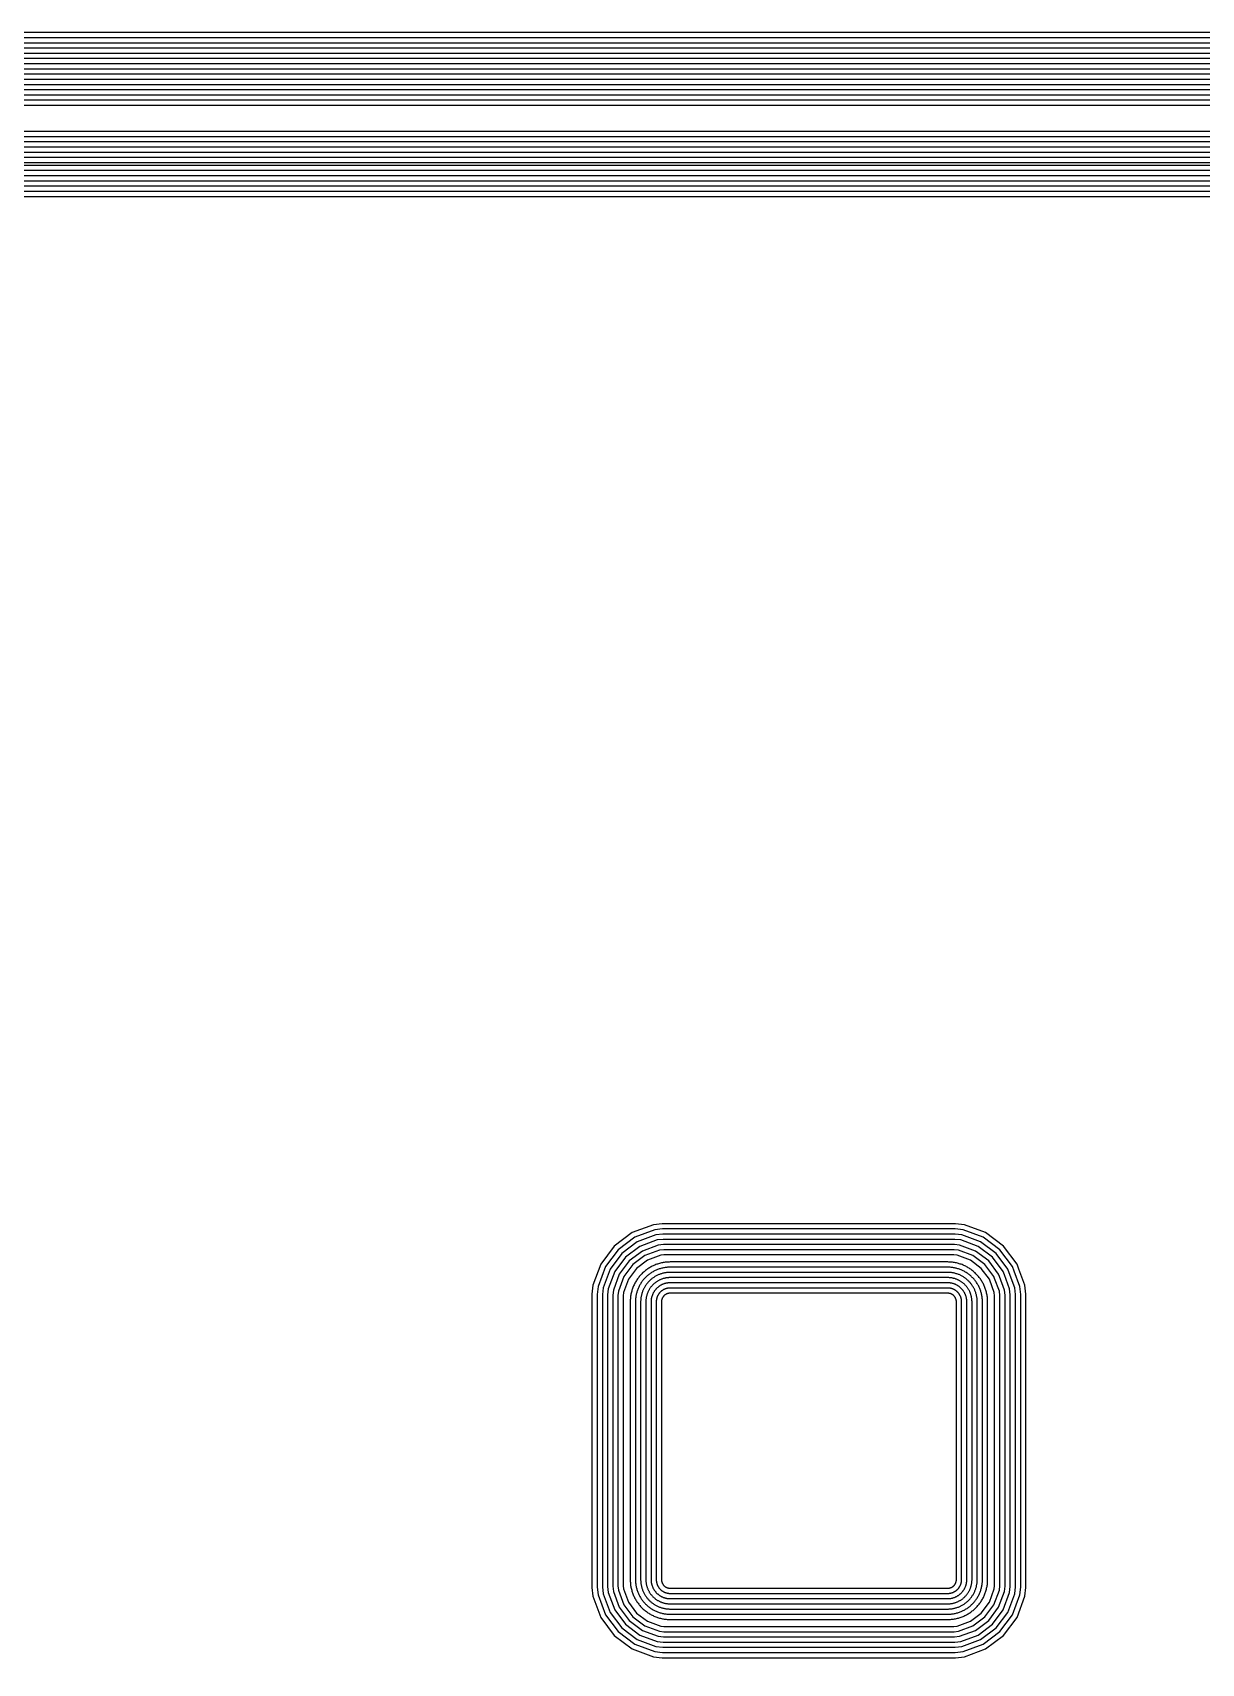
# Model space of a CAD drawing. Header units: metres. Extents: x 129.5 to 156.5, y -104.5 to -85.4.
# Drawn here: x 136.24 to 142.98, y -94.76 to -85.36 of the extents above; entities that cross this region are included whole.
import ezdxf

# ---------------------------------------------------------------- set-up
doc = ezdxf.new("R2010")
doc.units = ezdxf.units.M

msp = doc.modelspace()

# ---------------------------------------------------------------- linework, layer by layer
for points in [[(155.956, -85.357), (130, -85.357)], [(155.956, -85.387), (130, -85.387)], [(155.956, -85.417), (130, -85.417)], [(155.956, -85.447), (130, -85.447)], [(155.956, -85.477), (130, -85.477)], [(155.956, -85.507), (130, -85.507)], [(155.956, -85.537), (130, -85.537)], [(155.956, -85.567), (130, -85.567)], [(155.956, -85.597), (130, -85.597)], [(155.956, -85.627), (130, -85.627)], [(155.956, -85.657), (130, -85.657)], [(155.956, -85.687), (130, -85.687)], [(155.956, -85.717), (130, -85.717)], [(155.956, -85.747), (130, -85.747)], [(155.956, -85.777), (130, -85.777)], [(130.075, -85.927), (130.075, -103.917), (155.881, -103.917), (155.881, -85.927), (130.075, -85.927)], [(130.105, -85.957), (130.105, -103.887), (155.851, -103.887), (155.851, -85.957), (130.105, -85.957)], [(130.135, -85.987), (130.135, -103.857), (155.821, -103.857), (155.821, -85.987), (130.135, -85.987)], [(130.165, -86.017), (130.165, -103.827), (155.791, -103.827), (155.791, -86.017), (130.165, -86.017)], [(130.195, -86.047), (130.195, -103.797), (155.761, -103.797), (155.761, -86.047), (130.195, -86.047)], [(130.225, -86.077), (130.225, -103.767), (155.731, -103.767), (155.731, -86.077), (130.225, -86.077)], [(130.255, -86.107), (130.255, -103.737), (155.701, -103.737), (155.701, -86.107), (130.255, -86.107)], [(155.3315, -86.1225), (130.6245, -86.1225)], [(155.3315, -86.1525), (130.6245, -86.1525)], [(155.3315, -86.1825), (130.6245, -86.1825)], [(155.3315, -86.2125), (130.6245, -86.2125)], [(155.3315, -86.2425), (130.6245, -86.2425)], [(155.3315, -86.2725), (130.6245, -86.2725)], [(155.3315, -86.3025), (130.6245, -86.3025)], [(139.4655, -92.6268), (139.4655, -94.3172), (139.471, -94.3679), (139.5165, -94.4901), (139.5942, -94.5938), (139.6979, -94.6715), (139.8201, -94.717), (139.8208, -94.7171), (139.8708, -94.7225), (141.5612, -94.7225), (141.6119, -94.717), (141.7341, -94.6715), (141.8378, -94.5938), (141.9155, -94.4901), (141.961, -94.3679), (141.9665, -94.3172), (141.9665, -93.3696), (141.9665, -92.6268), (141.961, -92.5761), (141.9267, -92.4839), (141.9155, -92.4539), (141.8378, -92.3502), (141.7341, -92.2725), (141.6119, -92.227), (141.5612, -92.2215), (139.8708, -92.2215), (139.8201, -92.227), (139.6979, -92.2725), (139.5942, -92.3502), (139.5165, -92.4539), (139.471, -92.5761), (139.4655, -92.6268)], [(139.4955, -92.6284), (139.4955, -94.3156), (139.5004, -94.3609), (139.5431, -94.4756), (139.6156, -94.5724), (139.7124, -94.6449), (139.8271, -94.6876), (139.8724, -94.6925), (141.5596, -94.6925), (141.6049, -94.6876), (141.7196, -94.6449), (141.8164, -94.5724), (141.8889, -94.4756), (141.9316, -94.3609), (141.9365, -94.3156), (141.9365, -93.3696), (141.9365, -92.6284), (141.9316, -92.5831), (141.8985, -92.4944), (141.8889, -92.4684), (141.8164, -92.3716), (141.7196, -92.2991), (141.6049, -92.2564), (141.5596, -92.2515), (139.8724, -92.2515), (139.8271, -92.2564), (139.7124, -92.2991), (139.6156, -92.3716), (139.5431, -92.4684), (139.5004, -92.5831), (139.4955, -92.6284)], [(139.5255, -92.63), (139.5255, -94.314), (139.5298, -94.354), (139.5697, -94.4611), (139.637, -94.551), (139.7269, -94.6183), (139.834, -94.6582), (139.874, -94.6625), (141.558, -94.6625), (141.598, -94.6582), (141.7051, -94.6183), (141.795, -94.551), (141.8623, -94.4611), (141.9022, -94.354), (141.9065, -94.314), (141.9065, -93.3696), (141.9065, -92.63), (141.9022, -92.59), (141.8704, -92.5049), (141.8623, -92.4829), (141.795, -92.393), (141.7051, -92.3257), (141.598, -92.2858), (141.558, -92.2815), (139.874, -92.2815), (139.834, -92.2858), (139.7269, -92.3257), (139.637, -92.393), (139.5697, -92.4829), (139.5298, -92.59), (139.5255, -92.63)], [(139.5555, -92.6316), (139.5555, -94.3124), (139.5592, -94.347), (139.5963, -94.4465), (139.6585, -94.5295), (139.7414, -94.5917), (139.841, -94.6288), (139.8756, -94.6325), (141.5564, -94.6325), (141.591, -94.6288), (141.6905, -94.5917), (141.7735, -94.5295), (141.8357, -94.4465), (141.8728, -94.347), (141.8765, -94.3124), (141.8765, -93.3696), (141.8765, -92.6316), (141.8728, -92.597), (141.8423, -92.5153), (141.8357, -92.4975), (141.7735, -92.4145), (141.6905, -92.3523), (141.591, -92.3152), (141.5564, -92.3115), (139.8756, -92.3115), (139.841, -92.3152), (139.7415, -92.3523), (139.6585, -92.4145), (139.5963, -92.4974), (139.5592, -92.597), (139.5555, -92.6316)], [(139.5855, -92.6332), (139.5855, -94.3108), (139.5887, -94.3401), (139.6229, -94.432), (139.6799, -94.5081), (139.756, -94.5651), (139.8479, -94.5993), (139.8772, -94.6025), (141.5548, -94.6025), (141.5841, -94.5993), (141.676, -94.5651), (141.7521, -94.5081), (141.8091, -94.432), (141.8433, -94.3401), (141.8465, -94.3108), (141.8465, -93.3696), (141.8465, -92.6332), (141.8433, -92.6039), (141.8142, -92.5258), (141.8091, -92.512), (141.7521, -92.4359), (141.676, -92.3789), (141.5841, -92.3447), (141.5548, -92.3415), (139.8772, -92.3415), (139.8479, -92.3447), (139.756, -92.3789), (139.6799, -92.4359), (139.6229, -92.512), (139.5887, -92.6039), (139.5855, -92.6332)], [(139.6155, -92.6348), (139.6155, -94.3091), (139.6181, -94.3331), (139.6495, -94.4175), (139.7013, -94.4867), (139.7705, -94.5385), (139.8549, -94.5699), (139.8788, -94.5725), (141.5532, -94.5725), (141.5771, -94.5699), (141.6615, -94.5385), (141.7307, -94.4867), (141.7825, -94.4175), (141.8139, -94.3331), (141.8165, -94.3092), (141.8165, -93.3696), (141.8165, -92.6348), (141.8139, -92.6109), (141.7861, -92.5363), (141.7825, -92.5265), (141.7307, -92.4573), (141.6615, -92.4055), (141.5771, -92.3741), (141.5532, -92.3715), (139.8789, -92.3715), (139.8549, -92.3741), (139.7705, -92.4055), (139.7013, -92.4573), (139.6495, -92.5265), (139.6181, -92.6109), (139.6155, -92.6348)], [(139.6455, -92.6365), (139.6455, -94.3075), (139.6475, -94.3262), (139.6761, -94.403), (139.7228, -94.4652), (139.785, -94.5119), (139.8618, -94.5405), (139.8805, -94.5425), (141.5515, -94.5425), (141.5702, -94.5405), (141.647, -94.5119), (141.7092, -94.4652), (141.7559, -94.403), (141.7845, -94.3262), (141.7865, -94.3075), (141.7865, -93.3696), (141.7865, -92.6365), (141.7845, -92.6178), (141.758, -92.5468), (141.7559, -92.541), (141.7092, -92.4788), (141.647, -92.4321), (141.5702, -92.4035), (141.5516, -92.4015), (139.8805, -92.4015), (139.8618, -92.4035), (139.785, -92.4321), (139.7228, -92.4788), (139.6761, -92.541), (139.6475, -92.6178), (139.6455, -92.6365)], [(139.916, -94.502), (141.516, -94.502), (141.5216, -94.5019), (141.5273, -94.5017), (141.5329, -94.5014), (141.5385, -94.5009), (141.5442, -94.5003), (141.5497, -94.4995), (141.5553, -94.4986), (141.5609, -94.4976), (141.5664, -94.4964), (141.5719, -94.4951), (141.5773, -94.4937), (141.5828, -94.4921), (141.5881, -94.4904), (141.5935, -94.4886), (141.5988, -94.4866), (141.604, -94.4845), (141.6092, -94.4823), (141.6143, -94.4799), (141.6194, -94.4774), (141.6244, -94.4748), (141.6294, -94.4721), (141.6342, -94.4693), (141.639, -94.4663), (141.6438, -94.4632), (141.6484, -94.46), (141.653, -94.4567), (141.6575, -94.4533), (141.6619, -94.4498), (141.6662, -94.4462), (141.6705, -94.4424), (141.6746, -94.4386), (141.6786, -94.4346), (141.6826, -94.4306), (141.6864, -94.4265), (141.6902, -94.4222), (141.6938, -94.4179), (141.6973, -94.4135), (141.7007, -94.409), (141.704, -94.4044), (141.7072, -94.3998), (141.7103, -94.395), (141.7133, -94.3902), (141.7161, -94.3854), (141.7188, -94.3804), (141.7214, -94.3754), (141.7239, -94.3703), (141.7263, -94.3652), (141.7285, -94.36), (141.7306, -94.3548), (141.7326, -94.3495), (141.7344, -94.3441), (141.7361, -94.3388), (141.7377, -94.3333), (141.7391, -94.3279), (141.7404, -94.3224), (141.7416, -94.3169), (141.7426, -94.3113), (141.7435, -94.3057), (141.7443, -94.3002), (141.7449, -94.2945), (141.7454, -94.2889), (141.7457, -94.2833), (141.7459, -94.2776), (141.746, -94.272), (141.746, -92.672), (141.7459, -92.6664), (141.7457, -92.6607), (141.7454, -92.6551), (141.7449, -92.6495), (141.7443, -92.6438), (141.7435, -92.6383), (141.7426, -92.6327), (141.7416, -92.6271), (141.7404, -92.6216), (141.7391, -92.6161), (141.7377, -92.6107), (141.7361, -92.6052), (141.7344, -92.5999), (141.7326, -92.5945), (141.7306, -92.5892), (141.7285, -92.584), (141.7263, -92.5788), (141.7239, -92.5737), (141.7214, -92.5686), (141.7188, -92.5636), (141.7161, -92.5586), (141.7133, -92.5538), (141.7103, -92.549), (141.7072, -92.5442), (141.704, -92.5396), (141.7007, -92.535), (141.6973, -92.5305), (141.6938, -92.5261), (141.6902, -92.5218), (141.6864, -92.5175), (141.6826, -92.5134), (141.6786, -92.5094), (141.6746, -92.5054), (141.6705, -92.5016), (141.6662, -92.4978), (141.6619, -92.4942), (141.6575, -92.4907), (141.653, -92.4873), (141.6484, -92.484), (141.6438, -92.4808), (141.639, -92.4777), (141.6342, -92.4747), (141.6294, -92.4719), (141.6244, -92.4692), (141.6194, -92.4666), (141.6143, -92.4641), (141.6092, -92.4617), (141.604, -92.4595), (141.5988, -92.4574), (141.5935, -92.4554), (141.5881, -92.4536), (141.5828, -92.4519), (141.5773, -92.4503), (141.5719, -92.4489), (141.5664, -92.4476), (141.5609, -92.4464), (141.5553, -92.4454), (141.5497, -92.4445), (141.5442, -92.4437), (141.5385, -92.4431), (141.5329, -92.4426), (141.5273, -92.4423), (141.5216, -92.4421), (141.516, -92.442), (139.916, -92.442), (139.9104, -92.4421), (139.9047, -92.4423), (139.8991, -92.4426), (139.8935, -92.4431), (139.8878, -92.4437), (139.8823, -92.4445), (139.8767, -92.4454), (139.8711, -92.4464), (139.8656, -92.4476), (139.8601, -92.4489), (139.8547, -92.4503), (139.8492, -92.4519), (139.8439, -92.4536), (139.8385, -92.4554), (139.8332, -92.4574), (139.828, -92.4595), (139.8228, -92.4617), (139.8177, -92.4641), (139.8126, -92.4666), (139.8076, -92.4692), (139.8026, -92.4719), (139.7978, -92.4747), (139.793, -92.4777), (139.7882, -92.4808), (139.7836, -92.484), (139.779, -92.4873), (139.7745, -92.4907), (139.7701, -92.4942), (139.7658, -92.4978), (139.7615, -92.5016), (139.7574, -92.5054), (139.7534, -92.5094), (139.7494, -92.5134), (139.7456, -92.5175), (139.7418, -92.5218), (139.7382, -92.5261), (139.7347, -92.5305), (139.7313, -92.535), (139.728, -92.5396), (139.7248, -92.5442), (139.7217, -92.549), (139.7187, -92.5538), (139.7159, -92.5586), (139.7132, -92.5636), (139.7106, -92.5686), (139.7081, -92.5737), (139.7057, -92.5788), (139.7035, -92.584), (139.7014, -92.5892), (139.6994, -92.5945), (139.6976, -92.5999), (139.6959, -92.6052), (139.6943, -92.6107), (139.6929, -92.6161), (139.6916, -92.6216), (139.6904, -92.6271), (139.6894, -92.6327), (139.6885, -92.6383), (139.6877, -92.6438), (139.6871, -92.6495), (139.6866, -92.6551), (139.6863, -92.6607), (139.6861, -92.6664), (139.686, -92.672), (139.686, -94.272), (139.6861, -94.2776), (139.6863, -94.2833), (139.6866, -94.2889), (139.6871, -94.2945), (139.6877, -94.3002), (139.6885, -94.3057), (139.6894, -94.3113), (139.6904, -94.3169), (139.6916, -94.3224), (139.6929, -94.3279), (139.6943, -94.3333), (139.6959, -94.3388), (139.6976, -94.3441), (139.6994, -94.3495), (139.7014, -94.3548), (139.7035, -94.36), (139.7057, -94.3652), (139.7081, -94.3703), (139.7106, -94.3754), (139.7132, -94.3804), (139.7159, -94.3854), (139.7187, -94.3902), (139.7217, -94.395), (139.7248, -94.3998), (139.728, -94.4044), (139.7313, -94.409), (139.7347, -94.4135), (139.7382, -94.4179), (139.7418, -94.4222), (139.7456, -94.4265), (139.7494, -94.4306), (139.7534, -94.4346), (139.7574, -94.4386), (139.7615, -94.4424), (139.7658, -94.4462), (139.7701, -94.4498), (139.7745, -94.4533), (139.779, -94.4567), (139.7836, -94.46), (139.7882, -94.4632), (139.793, -94.4663), (139.7978, -94.4693), (139.8026, -94.4721), (139.8076, -94.4748), (139.8126, -94.4774), (139.8177, -94.4799), (139.8228, -94.4823), (139.828, -94.4845), (139.8332, -94.4866), (139.8385, -94.4886), (139.8439, -94.4904), (139.8492, -94.4921), (139.8547, -94.4937), (139.8601, -94.4951), (139.8656, -94.4964), (139.8711, -94.4976), (139.8767, -94.4986), (139.8823, -94.4995), (139.8878, -94.5003), (139.8935, -94.5009), (139.8991, -94.5014), (139.9047, -94.5017), (139.9104, -94.5019), (139.916, -94.502)], [(139.916, -94.472), (141.516, -94.472), (141.5209, -94.4719), (141.5258, -94.4718), (141.5307, -94.4715), (141.5356, -94.471), (141.5405, -94.4705), (141.5453, -94.4698), (141.5502, -94.4691), (141.555, -94.4682), (141.5598, -94.4671), (141.5646, -94.466), (141.5693, -94.4648), (141.5741, -94.4634), (141.5787, -94.4619), (141.5834, -94.4603), (141.588, -94.4586), (141.5925, -94.4568), (141.597, -94.4548), (141.6015, -94.4528), (141.6059, -94.4506), (141.6103, -94.4484), (141.6146, -94.446), (141.6188, -94.4435), (141.623, -94.441), (141.6271, -94.4383), (141.6312, -94.4355), (141.6351, -94.4326), (141.639, -94.4297), (141.6429, -94.4266), (141.6466, -94.4234), (141.6503, -94.4202), (141.6539, -94.4168), (141.6574, -94.4134), (141.6608, -94.4099), (141.6642, -94.4063), (141.6674, -94.4026), (141.6706, -94.3989), (141.6737, -94.395), (141.6766, -94.3911), (141.6795, -94.3872), (141.6823, -94.3831), (141.685, -94.379), (141.6875, -94.3748), (141.69, -94.3706), (141.6924, -94.3663), (141.6946, -94.3619), (141.6968, -94.3575), (141.6988, -94.353), (141.7008, -94.3485), (141.7026, -94.344), (141.7043, -94.3394), (141.7059, -94.3347), (141.7074, -94.3301), (141.7088, -94.3253), (141.71, -94.3206), (141.7111, -94.3158), (141.7122, -94.311), (141.7131, -94.3062), (141.7138, -94.3013), (141.7145, -94.2965), (141.715, -94.2916), (141.7155, -94.2867), (141.7158, -94.2818), (141.7159, -94.2769), (141.716, -94.272), (141.716, -92.672), (141.7159, -92.6671), (141.7158, -92.6622), (141.7155, -92.6573), (141.715, -92.6524), (141.7145, -92.6475), (141.7138, -92.6427), (141.7131, -92.6378), (141.7122, -92.633), (141.7111, -92.6282), (141.71, -92.6234), (141.7088, -92.6187), (141.7074, -92.6139), (141.7059, -92.6093), (141.7043, -92.6046), (141.7026, -92.6), (141.7008, -92.5955), (141.6988, -92.591), (141.6968, -92.5865), (141.6946, -92.5821), (141.6924, -92.5777), (141.69, -92.5734), (141.6875, -92.5692), (141.685, -92.565), (141.6823, -92.5609), (141.6795, -92.5568), (141.6766, -92.5529), (141.6737, -92.549), (141.6706, -92.5451), (141.6674, -92.5414), (141.6642, -92.5377), (141.6608, -92.5341), (141.6574, -92.5306), (141.6539, -92.5272), (141.6503, -92.5238), (141.6466, -92.5206), (141.6429, -92.5174), (141.639, -92.5143), (141.6351, -92.5114), (141.6312, -92.5085), (141.6271, -92.5057), (141.623, -92.503), (141.6188, -92.5005), (141.6146, -92.498), (141.6103, -92.4956), (141.6059, -92.4934), (141.6015, -92.4912), (141.597, -92.4892), (141.5925, -92.4872), (141.588, -92.4854), (141.5834, -92.4837), (141.5787, -92.4821), (141.5741, -92.4806), (141.5693, -92.4792), (141.5646, -92.478), (141.5598, -92.4769), (141.555, -92.4758), (141.5502, -92.4749), (141.5453, -92.4742), (141.5405, -92.4735), (141.5356, -92.473), (141.5307, -92.4725), (141.5258, -92.4722), (141.5209, -92.4721), (141.516, -92.472), (139.916, -92.472), (139.9111, -92.4721), (139.9062, -92.4722), (139.9013, -92.4725), (139.8964, -92.473), (139.8915, -92.4735), (139.8867, -92.4742), (139.8818, -92.4749), (139.877, -92.4758), (139.8722, -92.4769), (139.8674, -92.478), (139.8627, -92.4792), (139.8579, -92.4806), (139.8533, -92.4821), (139.8486, -92.4837), (139.844, -92.4854), (139.8395, -92.4872), (139.835, -92.4892), (139.8305, -92.4912), (139.8261, -92.4934), (139.8217, -92.4956), (139.8174, -92.498), (139.8132, -92.5005), (139.809, -92.503), (139.8049, -92.5057), (139.8008, -92.5085), (139.7969, -92.5114), (139.793, -92.5143), (139.7891, -92.5174), (139.7854, -92.5206), (139.7817, -92.5238), (139.7781, -92.5272), (139.7746, -92.5306), (139.7712, -92.5341), (139.7678, -92.5377), (139.7646, -92.5414), (139.7614, -92.5451), (139.7583, -92.549), (139.7554, -92.5529), (139.7525, -92.5568), (139.7497, -92.5609), (139.747, -92.565), (139.7445, -92.5692), (139.742, -92.5734), (139.7396, -92.5777), (139.7374, -92.5821), (139.7352, -92.5865), (139.7332, -92.591), (139.7312, -92.5955), (139.7294, -92.6), (139.7277, -92.6046), (139.7261, -92.6093), (139.7246, -92.6139), (139.7232, -92.6187), (139.722, -92.6234), (139.7209, -92.6282), (139.7198, -92.633), (139.7189, -92.6378), (139.7182, -92.6427), (139.7175, -92.6475), (139.717, -92.6524), (139.7165, -92.6573), (139.7162, -92.6622), (139.7161, -92.6671), (139.716, -92.672), (139.716, -94.272), (139.7161, -94.2769), (139.7162, -94.2818), (139.7165, -94.2867), (139.717, -94.2916), (139.7175, -94.2965), (139.7182, -94.3013), (139.7189, -94.3062), (139.7198, -94.311), (139.7209, -94.3158), (139.722, -94.3206), (139.7232, -94.3253), (139.7246, -94.3301), (139.7261, -94.3347), (139.7277, -94.3394), (139.7294, -94.344), (139.7312, -94.3485), (139.7332, -94.353), (139.7352, -94.3575), (139.7374, -94.3619), (139.7396, -94.3663), (139.742, -94.3706), (139.7445, -94.3748), (139.747, -94.379), (139.7497, -94.3831), (139.7525, -94.3872), (139.7554, -94.3911), (139.7583, -94.395), (139.7614, -94.3989), (139.7646, -94.4026), (139.7678, -94.4063), (139.7712, -94.4099), (139.7746, -94.4134), (139.7781, -94.4168), (139.7817, -94.4202), (139.7854, -94.4234), (139.7891, -94.4266), (139.793, -94.4297), (139.7969, -94.4326), (139.8008, -94.4355), (139.8049, -94.4383), (139.809, -94.441), (139.8132, -94.4435), (139.8174, -94.446), (139.8217, -94.4484), (139.8261, -94.4506), (139.8305, -94.4528), (139.835, -94.4548), (139.8395, -94.4568), (139.844, -94.4586), (139.8486, -94.4603), (139.8533, -94.4619), (139.8579, -94.4634), (139.8627, -94.4648), (139.8674, -94.466), (139.8722, -94.4671), (139.877, -94.4682), (139.8818, -94.4691), (139.8867, -94.4698), (139.8915, -94.4705), (139.8964, -94.471), (139.9013, -94.4715), (139.9062, -94.4718), (139.9111, -94.4719), (139.916, -94.472)], [(139.916, -94.442), (141.516, -94.442), (141.5202, -94.4419), (141.5243, -94.4418), (141.5285, -94.4415), (141.5327, -94.4412), (141.5368, -94.4407), (141.5409, -94.4402), (141.5451, -94.4395), (141.5492, -94.4387), (141.5532, -94.4379), (141.5573, -94.4369), (141.5613, -94.4358), (141.5653, -94.4347), (141.5693, -94.4334), (141.5733, -94.4321), (141.5772, -94.4306), (141.5811, -94.4291), (141.5849, -94.4274), (141.5887, -94.4257), (141.5924, -94.4238), (141.5961, -94.4219), (141.5998, -94.4199), (141.6034, -94.4178), (141.6069, -94.4156), (141.6104, -94.4133), (141.6139, -94.411), (141.6173, -94.4085), (141.6206, -94.406), (141.6238, -94.4034), (141.627, -94.4007), (141.6302, -94.398), (141.6332, -94.3951), (141.6362, -94.3922), (141.6391, -94.3892), (141.642, -94.3862), (141.6447, -94.383), (141.6474, -94.3798), (141.65, -94.3766), (141.6525, -94.3733), (141.655, -94.3699), (141.6573, -94.3664), (141.6596, -94.3629), (141.6618, -94.3594), (141.6639, -94.3558), (141.6659, -94.3521), (141.6678, -94.3484), (141.6697, -94.3447), (141.6714, -94.3409), (141.6731, -94.3371), (141.6746, -94.3332), (141.6761, -94.3293), (141.6774, -94.3253), (141.6787, -94.3213), (141.6798, -94.3173), (141.6809, -94.3133), (141.6819, -94.3092), (141.6827, -94.3052), (141.6835, -94.3011), (141.6842, -94.2969), (141.6847, -94.2928), (141.6852, -94.2887), (141.6855, -94.2845), (141.6858, -94.2803), (141.6859, -94.2762), (141.686, -94.272), (141.686, -92.672), (141.6859, -92.6678), (141.6858, -92.6637), (141.6855, -92.6595), (141.6852, -92.6553), (141.6847, -92.6512), (141.6842, -92.6471), (141.6835, -92.6429), (141.6827, -92.6388), (141.6819, -92.6348), (141.6809, -92.6307), (141.6798, -92.6267), (141.6787, -92.6227), (141.6774, -92.6187), (141.6761, -92.6147), (141.6746, -92.6108), (141.6731, -92.6069), (141.6714, -92.6031), (141.6697, -92.5993), (141.6678, -92.5956), (141.6659, -92.5919), (141.6639, -92.5882), (141.6618, -92.5846), (141.6596, -92.5811), (141.6573, -92.5776), (141.655, -92.5741), (141.6525, -92.5707), (141.65, -92.5674), (141.6474, -92.5642), (141.6447, -92.561), (141.642, -92.5578), (141.6391, -92.5548), (141.6362, -92.5518), (141.6332, -92.5489), (141.6302, -92.546), (141.627, -92.5433), (141.6238, -92.5406), (141.6206, -92.538), (141.6173, -92.5355), (141.6139, -92.533), (141.6104, -92.5307), (141.6069, -92.5284), (141.6034, -92.5262), (141.5998, -92.5241), (141.5961, -92.5221), (141.5924, -92.5202), (141.5887, -92.5183), (141.5849, -92.5166), (141.5811, -92.5149), (141.5772, -92.5134), (141.5733, -92.5119), (141.5693, -92.5106), (141.5653, -92.5093), (141.5613, -92.5082), (141.5573, -92.5071), (141.5532, -92.5061), (141.5492, -92.5053), (141.5451, -92.5045), (141.5409, -92.5038), (141.5368, -92.5033), (141.5327, -92.5028), (141.5285, -92.5025), (141.5243, -92.5022), (141.5202, -92.5021), (141.516, -92.502), (139.916, -92.502), (139.9118, -92.5021), (139.9077, -92.5022), (139.9035, -92.5025), (139.8993, -92.5028), (139.8952, -92.5033), (139.8911, -92.5038), (139.8869, -92.5045), (139.8828, -92.5053), (139.8788, -92.5061), (139.8747, -92.5071), (139.8707, -92.5082), (139.8667, -92.5093), (139.8627, -92.5106), (139.8587, -92.5119), (139.8548, -92.5134), (139.8509, -92.5149), (139.8471, -92.5166), (139.8433, -92.5183), (139.8396, -92.5202), (139.8359, -92.5221), (139.8322, -92.5241), (139.8286, -92.5262), (139.8251, -92.5284), (139.8216, -92.5307), (139.8181, -92.533), (139.8147, -92.5355), (139.8114, -92.538), (139.8082, -92.5406), (139.805, -92.5433), (139.8018, -92.546), (139.7988, -92.5489), (139.7958, -92.5518), (139.7929, -92.5548), (139.79, -92.5578), (139.7873, -92.561), (139.7846, -92.5642), (139.782, -92.5674), (139.7795, -92.5707), (139.777, -92.5741), (139.7747, -92.5776), (139.7724, -92.5811), (139.7702, -92.5846), (139.7681, -92.5882), (139.7661, -92.5919), (139.7642, -92.5956), (139.7623, -92.5993), (139.7606, -92.6031), (139.7589, -92.6069), (139.7574, -92.6108), (139.7559, -92.6147), (139.7546, -92.6187), (139.7533, -92.6227), (139.7522, -92.6267), (139.7511, -92.6307), (139.7501, -92.6348), (139.7493, -92.6388), (139.7485, -92.6429), (139.7478, -92.6471), (139.7473, -92.6512), (139.7468, -92.6553), (139.7465, -92.6595), (139.7462, -92.6637), (139.7461, -92.6678), (139.746, -92.672), (139.746, -94.272), (139.7461, -94.2762), (139.7462, -94.2803), (139.7465, -94.2845), (139.7468, -94.2887), (139.7473, -94.2928), (139.7478, -94.2969), (139.7485, -94.3011), (139.7493, -94.3052), (139.7501, -94.3092), (139.7511, -94.3133), (139.7522, -94.3173), (139.7533, -94.3213), (139.7546, -94.3253), (139.7559, -94.3293), (139.7574, -94.3332), (139.7589, -94.3371), (139.7606, -94.3409), (139.7623, -94.3447), (139.7642, -94.3484), (139.7661, -94.3521), (139.7681, -94.3558), (139.7702, -94.3594), (139.7724, -94.3629), (139.7747, -94.3664), (139.777, -94.3699), (139.7795, -94.3733), (139.782, -94.3766), (139.7846, -94.3798), (139.7873, -94.383), (139.79, -94.3862), (139.7929, -94.3892), (139.7958, -94.3922), (139.7988, -94.3951), (139.8018, -94.398), (139.805, -94.4007), (139.8082, -94.4034), (139.8114, -94.406), (139.8147, -94.4085), (139.8181, -94.411), (139.8216, -94.4133), (139.8251, -94.4156), (139.8286, -94.4178), (139.8322, -94.4199), (139.8359, -94.4219), (139.8396, -94.4238), (139.8433, -94.4257), (139.8471, -94.4274), (139.8509, -94.4291), (139.8548, -94.4306), (139.8587, -94.4321), (139.8627, -94.4334), (139.8667, -94.4347), (139.8707, -94.4358), (139.8747, -94.4369), (139.8788, -94.4379), (139.8828, -94.4387), (139.8869, -94.4395), (139.8911, -94.4402), (139.8952, -94.4407), (139.8993, -94.4412), (139.9035, -94.4415), (139.9077, -94.4418), (139.9118, -94.4419), (139.916, -94.442)], [(139.916, -94.412), (141.516, -94.412), (141.5194, -94.412), (141.5229, -94.4118), (141.5263, -94.4116), (141.5297, -94.4113), (141.5331, -94.4109), (141.5365, -94.4105), (141.5399, -94.4099), (141.5433, -94.4093), (141.5467, -94.4086), (141.55, -94.4078), (141.5533, -94.4069), (141.5566, -94.406), (141.5599, -94.4049), (141.5632, -94.4038), (141.5664, -94.4026), (141.5696, -94.4013), (141.5727, -94.4), (141.5759, -94.3986), (141.5789, -94.3971), (141.582, -94.3955), (141.585, -94.3938), (141.588, -94.3921), (141.5909, -94.3903), (141.5938, -94.3884), (141.5966, -94.3865), (141.5994, -94.3844), (141.6021, -94.3824), (141.6048, -94.3802), (141.6074, -94.378), (141.61, -94.3757), (141.6125, -94.3734), (141.615, -94.371), (141.6174, -94.3685), (141.6197, -94.366), (141.622, -94.3634), (141.6242, -94.3608), (141.6264, -94.3581), (141.6284, -94.3554), (141.6305, -94.3526), (141.6324, -94.3498), (141.6343, -94.3469), (141.6361, -94.344), (141.6378, -94.341), (141.6395, -94.338), (141.6411, -94.3349), (141.6426, -94.3319), (141.644, -94.3287), (141.6453, -94.3256), (141.6466, -94.3224), (141.6478, -94.3192), (141.6489, -94.3159), (141.65, -94.3126), (141.6509, -94.3093), (141.6518, -94.306), (141.6526, -94.3027), (141.6533, -94.2993), (141.6539, -94.2959), (141.6545, -94.2925), (141.6549, -94.2891), (141.6553, -94.2857), (141.6556, -94.2823), (141.6558, -94.2789), (141.656, -94.2754), (141.656, -94.272), (141.656, -92.672), (141.656, -92.6686), (141.6558, -92.6651), (141.6556, -92.6617), (141.6553, -92.6583), (141.6549, -92.6549), (141.6545, -92.6515), (141.6539, -92.6481), (141.6533, -92.6447), (141.6526, -92.6413), (141.6518, -92.638), (141.6509, -92.6347), (141.65, -92.6314), (141.6489, -92.6281), (141.6478, -92.6248), (141.6466, -92.6216), (141.6453, -92.6184), (141.644, -92.6153), (141.6426, -92.6121), (141.6411, -92.6091), (141.6395, -92.606), (141.6378, -92.603), (141.6361, -92.6), (141.6343, -92.5971), (141.6324, -92.5942), (141.6305, -92.5914), (141.6284, -92.5886), (141.6264, -92.5859), (141.6242, -92.5832), (141.622, -92.5806), (141.6197, -92.578), (141.6174, -92.5755), (141.615, -92.573), (141.6125, -92.5706), (141.61, -92.5683), (141.6074, -92.566), (141.6048, -92.5638), (141.6021, -92.5616), (141.5994, -92.5596), (141.5966, -92.5575), (141.5938, -92.5556), (141.5909, -92.5537), (141.588, -92.5519), (141.585, -92.5502), (141.582, -92.5485), (141.5789, -92.5469), (141.5759, -92.5454), (141.5727, -92.544), (141.5696, -92.5427), (141.5664, -92.5414), (141.5632, -92.5402), (141.5599, -92.5391), (141.5566, -92.538), (141.5533, -92.5371), (141.55, -92.5362), (141.5467, -92.5354), (141.5433, -92.5347), (141.5399, -92.5341), (141.5365, -92.5335), (141.5331, -92.5331), (141.5297, -92.5327), (141.5263, -92.5324), (141.5229, -92.5322), (141.5194, -92.532), (141.516, -92.532), (139.916, -92.532), (139.9126, -92.532), (139.9091, -92.5322), (139.9057, -92.5324), (139.9023, -92.5327), (139.8989, -92.5331), (139.8955, -92.5335), (139.8921, -92.5341), (139.8887, -92.5347), (139.8853, -92.5354), (139.882, -92.5362), (139.8787, -92.5371), (139.8754, -92.538), (139.8721, -92.5391), (139.8688, -92.5402), (139.8656, -92.5414), (139.8624, -92.5427), (139.8593, -92.544), (139.8561, -92.5454), (139.8531, -92.5469), (139.85, -92.5485), (139.847, -92.5502), (139.844, -92.5519), (139.8411, -92.5537), (139.8382, -92.5556), (139.8354, -92.5575), (139.8326, -92.5596), (139.8299, -92.5616), (139.8272, -92.5638), (139.8246, -92.566), (139.822, -92.5683), (139.8195, -92.5706), (139.817, -92.573), (139.8146, -92.5755), (139.8123, -92.578), (139.81, -92.5806), (139.8078, -92.5832), (139.8056, -92.5859), (139.8036, -92.5886), (139.8015, -92.5914), (139.7996, -92.5942), (139.7977, -92.5971), (139.7959, -92.6), (139.7942, -92.603), (139.7925, -92.606), (139.7909, -92.6091), (139.7894, -92.6121), (139.788, -92.6153), (139.7867, -92.6184), (139.7854, -92.6216), (139.7842, -92.6248), (139.7831, -92.6281), (139.782, -92.6314), (139.7811, -92.6347), (139.7802, -92.638), (139.7794, -92.6413), (139.7787, -92.6447), (139.7781, -92.6481), (139.7775, -92.6515), (139.7771, -92.6549), (139.7767, -92.6583), (139.7764, -92.6617), (139.7762, -92.6651), (139.776, -92.6686), (139.776, -92.672), (139.776, -94.272), (139.776, -94.2754), (139.7762, -94.2789), (139.7764, -94.2823), (139.7767, -94.2857), (139.7771, -94.2891), (139.7775, -94.2925), (139.7781, -94.2959), (139.7787, -94.2993), (139.7794, -94.3027), (139.7802, -94.306), (139.7811, -94.3093), (139.782, -94.3126), (139.7831, -94.3159), (139.7842, -94.3192), (139.7854, -94.3224), (139.7867, -94.3256), (139.788, -94.3287), (139.7894, -94.3319), (139.7909, -94.3349), (139.7925, -94.338), (139.7942, -94.341), (139.7959, -94.344), (139.7977, -94.3469), (139.7996, -94.3498), (139.8015, -94.3526), (139.8036, -94.3554), (139.8056, -94.3581), (139.8078, -94.3608), (139.81, -94.3634), (139.8123, -94.366), (139.8146, -94.3685), (139.817, -94.371), (139.8195, -94.3734), (139.822, -94.3757), (139.8246, -94.378), (139.8272, -94.3802), (139.8299, -94.3824), (139.8326, -94.3844), (139.8354, -94.3865), (139.8382, -94.3884), (139.8411, -94.3903), (139.844, -94.3921), (139.847, -94.3938), (139.85, -94.3955), (139.8531, -94.3971), (139.8561, -94.3986), (139.8593, -94.4), (139.8624, -94.4013), (139.8656, -94.4026), (139.8688, -94.4038), (139.8721, -94.4049), (139.8754, -94.406), (139.8787, -94.4069), (139.882, -94.4078), (139.8853, -94.4086), (139.8887, -94.4093), (139.8921, -94.4099), (139.8955, -94.4105), (139.8989, -94.4109), (139.9023, -94.4113), (139.9057, -94.4116), (139.9091, -94.4118), (139.9126, -94.412), (139.916, -94.412)], [(139.916, -94.382), (141.516, -94.382), (141.5187, -94.382), (141.5214, -94.3819), (141.5241, -94.3817), (141.5268, -94.3815), (141.5295, -94.3812), (141.5321, -94.3808), (141.5348, -94.3804), (141.5375, -94.3799), (141.5401, -94.3793), (141.5427, -94.3787), (141.5453, -94.378), (141.5479, -94.3773), (141.5505, -94.3764), (141.5531, -94.3756), (141.5556, -94.3746), (141.5581, -94.3736), (141.5606, -94.3726), (141.563, -94.3714), (141.5655, -94.3703), (141.5679, -94.369), (141.5702, -94.3677), (141.5726, -94.3664), (141.5748, -94.3649), (141.5771, -94.3635), (141.5793, -94.3619), (141.5815, -94.3604), (141.5837, -94.3587), (141.5858, -94.357), (141.5878, -94.3553), (141.5899, -94.3535), (141.5918, -94.3517), (141.5938, -94.3498), (141.5957, -94.3478), (141.5975, -94.3459), (141.5993, -94.3438), (141.601, -94.3418), (141.6027, -94.3397), (141.6044, -94.3375), (141.6059, -94.3353), (141.6075, -94.3331), (141.6089, -94.3308), (141.6104, -94.3286), (141.6117, -94.3262), (141.613, -94.3239), (141.6143, -94.3215), (141.6154, -94.319), (141.6166, -94.3166), (141.6176, -94.3141), (141.6186, -94.3116), (141.6196, -94.3091), (141.6204, -94.3065), (141.6213, -94.3039), (141.622, -94.3013), (141.6227, -94.2987), (141.6233, -94.2961), (141.6239, -94.2935), (141.6244, -94.2908), (141.6248, -94.2881), (141.6252, -94.2855), (141.6255, -94.2828), (141.6257, -94.2801), (141.6259, -94.2774), (141.626, -94.2747), (141.626, -94.272), (141.626, -92.672), (141.626, -92.6693), (141.6259, -92.6666), (141.6257, -92.6639), (141.6255, -92.6612), (141.6252, -92.6585), (141.6248, -92.6559), (141.6244, -92.6532), (141.6239, -92.6505), (141.6233, -92.6479), (141.6227, -92.6453), (141.622, -92.6427), (141.6213, -92.6401), (141.6204, -92.6375), (141.6196, -92.6349), (141.6186, -92.6324), (141.6176, -92.6299), (141.6166, -92.6274), (141.6154, -92.625), (141.6143, -92.6225), (141.613, -92.6201), (141.6117, -92.6178), (141.6104, -92.6154), (141.6089, -92.6132), (141.6075, -92.6109), (141.6059, -92.6087), (141.6044, -92.6065), (141.6027, -92.6043), (141.601, -92.6022), (141.5993, -92.6002), (141.5975, -92.5981), (141.5957, -92.5962), (141.5938, -92.5942), (141.5918, -92.5923), (141.5899, -92.5905), (141.5878, -92.5887), (141.5858, -92.587), (141.5837, -92.5853), (141.5815, -92.5836), (141.5793, -92.5821), (141.5771, -92.5805), (141.5748, -92.5791), (141.5726, -92.5776), (141.5702, -92.5763), (141.5679, -92.575), (141.5655, -92.5737), (141.563, -92.5726), (141.5606, -92.5714), (141.5581, -92.5704), (141.5556, -92.5694), (141.5531, -92.5684), (141.5505, -92.5676), (141.5479, -92.5667), (141.5453, -92.566), (141.5427, -92.5653), (141.5401, -92.5647), (141.5375, -92.5641), (141.5348, -92.5636), (141.5321, -92.5632), (141.5295, -92.5628), (141.5268, -92.5625), (141.5241, -92.5623), (141.5214, -92.5621), (141.5187, -92.562), (141.516, -92.562), (139.916, -92.562), (139.9133, -92.562), (139.9106, -92.5621), (139.9079, -92.5623), (139.9052, -92.5625), (139.9025, -92.5628), (139.8999, -92.5632), (139.8972, -92.5636), (139.8945, -92.5641), (139.8919, -92.5647), (139.8893, -92.5653), (139.8867, -92.566), (139.8841, -92.5667), (139.8815, -92.5676), (139.8789, -92.5684), (139.8764, -92.5694), (139.8739, -92.5704), (139.8714, -92.5714), (139.869, -92.5726), (139.8665, -92.5737), (139.8641, -92.575), (139.8618, -92.5763), (139.8594, -92.5776), (139.8572, -92.5791), (139.8549, -92.5805), (139.8527, -92.5821), (139.8505, -92.5836), (139.8483, -92.5853), (139.8462, -92.587), (139.8442, -92.5887), (139.8421, -92.5905), (139.8402, -92.5923), (139.8382, -92.5942), (139.8363, -92.5962), (139.8345, -92.5981), (139.8327, -92.6002), (139.831, -92.6022), (139.8293, -92.6043), (139.8276, -92.6065), (139.8261, -92.6087), (139.8245, -92.6109), (139.8231, -92.6132), (139.8216, -92.6154), (139.8203, -92.6178), (139.819, -92.6201), (139.8177, -92.6225), (139.8166, -92.625), (139.8154, -92.6274), (139.8144, -92.6299), (139.8134, -92.6324), (139.8124, -92.6349), (139.8116, -92.6375), (139.8107, -92.6401), (139.81, -92.6427), (139.8093, -92.6453), (139.8087, -92.6479), (139.8081, -92.6505), (139.8076, -92.6532), (139.8072, -92.6559), (139.8068, -92.6585), (139.8065, -92.6612), (139.8063, -92.6639), (139.8061, -92.6666), (139.806, -92.6693), (139.806, -92.672), (139.806, -94.272), (139.806, -94.2747), (139.8061, -94.2774), (139.8063, -94.2801), (139.8065, -94.2828), (139.8068, -94.2855), (139.8072, -94.2881), (139.8076, -94.2908), (139.8081, -94.2935), (139.8087, -94.2961), (139.8093, -94.2987), (139.81, -94.3013), (139.8107, -94.3039), (139.8116, -94.3065), (139.8124, -94.3091), (139.8134, -94.3116), (139.8144, -94.3141), (139.8154, -94.3166), (139.8166, -94.319), (139.8177, -94.3215), (139.819, -94.3239), (139.8203, -94.3262), (139.8216, -94.3286), (139.8231, -94.3308), (139.8245, -94.3331), (139.8261, -94.3353), (139.8276, -94.3375), (139.8293, -94.3397), (139.831, -94.3418), (139.8327, -94.3438), (139.8345, -94.3459), (139.8363, -94.3478), (139.8382, -94.3498), (139.8402, -94.3517), (139.8421, -94.3535), (139.8442, -94.3553), (139.8462, -94.357), (139.8483, -94.3587), (139.8505, -94.3604), (139.8527, -94.3619), (139.8549, -94.3635), (139.8572, -94.3649), (139.8594, -94.3664), (139.8618, -94.3677), (139.8641, -94.369), (139.8665, -94.3703), (139.869, -94.3714), (139.8714, -94.3726), (139.8739, -94.3736), (139.8764, -94.3746), (139.8789, -94.3756), (139.8815, -94.3764), (139.8841, -94.3773), (139.8867, -94.378), (139.8893, -94.3787), (139.8919, -94.3793), (139.8945, -94.3799), (139.8972, -94.3804), (139.8999, -94.3808), (139.9025, -94.3812), (139.9052, -94.3815), (139.9079, -94.3817), (139.9106, -94.3819), (139.9133, -94.382), (139.916, -94.382)], [(139.916, -94.352), (141.516, -94.352), (141.518, -94.352), (141.5199, -94.3519), (141.5219, -94.3518), (141.5238, -94.3516), (141.5258, -94.3514), (141.5277, -94.3511), (141.5297, -94.3508), (141.5316, -94.3505), (141.5335, -94.3501), (141.5354, -94.3496), (141.5373, -94.3491), (141.5392, -94.3486), (141.5411, -94.348), (141.543, -94.3473), (141.5448, -94.3466), (141.5466, -94.3459), (141.5484, -94.3451), (141.5502, -94.3443), (141.552, -94.3435), (141.5537, -94.3426), (141.5554, -94.3416), (141.5571, -94.3406), (141.5588, -94.3396), (141.5604, -94.3385), (141.5621, -94.3374), (141.5637, -94.3363), (141.5652, -94.3351), (141.5668, -94.3338), (141.5683, -94.3326), (141.5697, -94.3313), (141.5712, -94.3299), (141.5726, -94.3286), (141.5739, -94.3272), (141.5753, -94.3257), (141.5766, -94.3243), (141.5778, -94.3228), (141.5791, -94.3212), (141.5803, -94.3197), (141.5814, -94.3181), (141.5825, -94.3164), (141.5836, -94.3148), (141.5846, -94.3131), (141.5856, -94.3114), (141.5866, -94.3097), (141.5875, -94.308), (141.5883, -94.3062), (141.5891, -94.3044), (141.5899, -94.3026), (141.5906, -94.3008), (141.5913, -94.299), (141.592, -94.2971), (141.5926, -94.2952), (141.5931, -94.2933), (141.5936, -94.2914), (141.5941, -94.2895), (141.5945, -94.2876), (141.5948, -94.2857), (141.5951, -94.2837), (141.5954, -94.2818), (141.5956, -94.2798), (141.5958, -94.2779), (141.5959, -94.2759), (141.596, -94.274), (141.596, -94.272), (141.596, -92.672), (141.596, -92.67), (141.5959, -92.6681), (141.5958, -92.6661), (141.5956, -92.6642), (141.5954, -92.6622), (141.5951, -92.6603), (141.5948, -92.6583), (141.5945, -92.6564), (141.5941, -92.6545), (141.5936, -92.6526), (141.5931, -92.6507), (141.5926, -92.6488), (141.592, -92.6469), (141.5913, -92.645), (141.5906, -92.6432), (141.5899, -92.6414), (141.5891, -92.6396), (141.5883, -92.6378), (141.5875, -92.636), (141.5866, -92.6343), (141.5856, -92.6326), (141.5846, -92.6309), (141.5836, -92.6292), (141.5825, -92.6276), (141.5814, -92.6259), (141.5803, -92.6243), (141.5791, -92.6228), (141.5778, -92.6212), (141.5766, -92.6197), (141.5753, -92.6183), (141.5739, -92.6168), (141.5726, -92.6154), (141.5712, -92.6141), (141.5697, -92.6127), (141.5683, -92.6114), (141.5668, -92.6102), (141.5652, -92.6089), (141.5637, -92.6077), (141.5621, -92.6066), (141.5604, -92.6055), (141.5588, -92.6044), (141.5571, -92.6034), (141.5554, -92.6024), (141.5537, -92.6014), (141.552, -92.6005), (141.5502, -92.5997), (141.5484, -92.5989), (141.5466, -92.5981), (141.5448, -92.5974), (141.543, -92.5967), (141.5411, -92.596), (141.5392, -92.5954), (141.5373, -92.5949), (141.5354, -92.5944), (141.5335, -92.5939), (141.5316, -92.5935), (141.5297, -92.5932), (141.5277, -92.5929), (141.5258, -92.5926), (141.5238, -92.5924), (141.5219, -92.5922), (141.5199, -92.5921), (141.518, -92.592), (141.516, -92.592), (139.916, -92.592), (139.914, -92.592), (139.9121, -92.5921), (139.9101, -92.5922), (139.9082, -92.5924), (139.9062, -92.5926), (139.9043, -92.5929), (139.9023, -92.5932), (139.9004, -92.5935), (139.8985, -92.5939), (139.8966, -92.5944), (139.8947, -92.5949), (139.8928, -92.5954), (139.8909, -92.596), (139.889, -92.5967), (139.8872, -92.5974), (139.8854, -92.5981), (139.8836, -92.5989), (139.8818, -92.5997), (139.88, -92.6005), (139.8783, -92.6014), (139.8766, -92.6024), (139.8749, -92.6034), (139.8732, -92.6044), (139.8716, -92.6055), (139.8699, -92.6066), (139.8683, -92.6077), (139.8668, -92.6089), (139.8652, -92.6102), (139.8637, -92.6114), (139.8623, -92.6127), (139.8608, -92.6141), (139.8594, -92.6154), (139.8581, -92.6168), (139.8567, -92.6183), (139.8554, -92.6197), (139.8542, -92.6212), (139.8529, -92.6228), (139.8517, -92.6243), (139.8506, -92.6259), (139.8495, -92.6276), (139.8484, -92.6292), (139.8474, -92.6309), (139.8464, -92.6326), (139.8454, -92.6343), (139.8445, -92.636), (139.8437, -92.6378), (139.8429, -92.6396), (139.8421, -92.6414), (139.8414, -92.6432), (139.8407, -92.645), (139.84, -92.6469), (139.8394, -92.6488), (139.8389, -92.6507), (139.8384, -92.6526), (139.8379, -92.6545), (139.8375, -92.6564), (139.8372, -92.6583), (139.8369, -92.6603), (139.8366, -92.6622), (139.8364, -92.6642), (139.8362, -92.6661), (139.8361, -92.6681), (139.836, -92.67), (139.836, -92.672), (139.836, -94.272), (139.836, -94.274), (139.8361, -94.2759), (139.8362, -94.2779), (139.8364, -94.2798), (139.8366, -94.2818), (139.8369, -94.2837), (139.8372, -94.2857), (139.8375, -94.2876), (139.8379, -94.2895), (139.8384, -94.2914), (139.8389, -94.2933), (139.8394, -94.2952), (139.84, -94.2971), (139.8407, -94.299), (139.8414, -94.3008), (139.8421, -94.3026), (139.8429, -94.3044), (139.8437, -94.3062), (139.8445, -94.308), (139.8454, -94.3097), (139.8464, -94.3114), (139.8474, -94.3131), (139.8484, -94.3148), (139.8495, -94.3164), (139.8506, -94.3181), (139.8517, -94.3197), (139.8529, -94.3212), (139.8542, -94.3228), (139.8554, -94.3243), (139.8567, -94.3257), (139.8581, -94.3272), (139.8594, -94.3286), (139.8608, -94.3299), (139.8623, -94.3313), (139.8637, -94.3326), (139.8652, -94.3338), (139.8668, -94.3351), (139.8683, -94.3363), (139.8699, -94.3374), (139.8716, -94.3385), (139.8732, -94.3396), (139.8749, -94.3406), (139.8766, -94.3416), (139.8783, -94.3426), (139.88, -94.3435), (139.8818, -94.3443), (139.8836, -94.3451), (139.8854, -94.3459), (139.8872, -94.3466), (139.889, -94.3473), (139.8909, -94.348), (139.8928, -94.3486), (139.8947, -94.3491), (139.8966, -94.3496), (139.8985, -94.3501), (139.9004, -94.3505), (139.9023, -94.3508), (139.9043, -94.3511), (139.9062, -94.3514), (139.9082, -94.3516), (139.9101, -94.3518), (139.9121, -94.3519), (139.914, -94.352), (139.916, -94.352)], [(139.916, -94.322), (141.516, -94.322), (141.5172, -94.322), (141.5185, -94.3219), (141.5197, -94.3219), (141.5209, -94.3218), (141.5221, -94.3216), (141.5233, -94.3215), (141.5245, -94.3213), (141.5258, -94.321), (141.527, -94.3208), (141.5281, -94.3205), (141.5293, -94.3202), (141.5305, -94.3198), (141.5317, -94.3195), (141.5328, -94.3191), (141.534, -94.3186), (141.5351, -94.3182), (141.5363, -94.3177), (141.5374, -94.3172), (141.5385, -94.3167), (141.5396, -94.3161), (141.5406, -94.3155), (141.5417, -94.3149), (141.5427, -94.3142), (141.5438, -94.3136), (141.5448, -94.3129), (141.5458, -94.3122), (141.5468, -94.3114), (141.5477, -94.3107), (141.5487, -94.3099), (141.5496, -94.309), (141.5505, -94.3082), (141.5514, -94.3074), (141.5522, -94.3065), (141.553, -94.3056), (141.5539, -94.3047), (141.5547, -94.3037), (141.5554, -94.3028), (141.5562, -94.3018), (141.5569, -94.3008), (141.5576, -94.2998), (141.5582, -94.2987), (141.5589, -94.2977), (141.5595, -94.2966), (141.5601, -94.2956), (141.5607, -94.2945), (141.5612, -94.2934), (141.5617, -94.2923), (141.5622, -94.2911), (141.5626, -94.29), (141.5631, -94.2888), (141.5635, -94.2877), (141.5638, -94.2865), (141.5642, -94.2853), (141.5645, -94.2841), (141.5648, -94.283), (141.565, -94.2818), (141.5653, -94.2805), (141.5655, -94.2793), (141.5656, -94.2781), (141.5658, -94.2769), (141.5659, -94.2757), (141.5659, -94.2745), (141.566, -94.2732), (141.566, -94.272), (141.566, -92.672), (141.566, -92.6708), (141.5659, -92.6695), (141.5659, -92.6683), (141.5658, -92.6671), (141.5656, -92.6659), (141.5655, -92.6647), (141.5653, -92.6635), (141.565, -92.6622), (141.5648, -92.661), (141.5645, -92.6599), (141.5642, -92.6587), (141.5638, -92.6575), (141.5635, -92.6563), (141.5631, -92.6552), (141.5626, -92.654), (141.5622, -92.6529), (141.5617, -92.6517), (141.5612, -92.6506), (141.5607, -92.6495), (141.5601, -92.6484), (141.5595, -92.6474), (141.5589, -92.6463), (141.5582, -92.6453), (141.5576, -92.6442), (141.5569, -92.6432), (141.5562, -92.6422), (141.5554, -92.6412), (141.5547, -92.6403), (141.5539, -92.6393), (141.553, -92.6384), (141.5522, -92.6375), (141.5514, -92.6366), (141.5505, -92.6358), (141.5496, -92.635), (141.5487, -92.6341), (141.5477, -92.6333), (141.5468, -92.6326), (141.5458, -92.6318), (141.5448, -92.6311), (141.5438, -92.6304), (141.5427, -92.6298), (141.5417, -92.6291), (141.5406, -92.6285), (141.5396, -92.6279), (141.5385, -92.6273), (141.5374, -92.6268), (141.5363, -92.6263), (141.5351, -92.6258), (141.534, -92.6254), (141.5328, -92.6249), (141.5317, -92.6245), (141.5305, -92.6242), (141.5293, -92.6238), (141.5281, -92.6235), (141.527, -92.6232), (141.5258, -92.623), (141.5245, -92.6227), (141.5233, -92.6225), (141.5221, -92.6224), (141.5209, -92.6222), (141.5197, -92.6221), (141.5185, -92.6221), (141.5172, -92.622), (141.516, -92.622), (139.916, -92.622), (139.9148, -92.622), (139.9135, -92.6221), (139.9123, -92.6221), (139.9111, -92.6222), (139.9099, -92.6224), (139.9087, -92.6225), (139.9075, -92.6227), (139.9062, -92.623), (139.905, -92.6232), (139.9039, -92.6235), (139.9027, -92.6238), (139.9015, -92.6242), (139.9003, -92.6245), (139.8992, -92.6249), (139.898, -92.6254), (139.8969, -92.6258), (139.8957, -92.6263), (139.8946, -92.6268), (139.8935, -92.6273), (139.8924, -92.6279), (139.8914, -92.6285), (139.8903, -92.6291), (139.8893, -92.6298), (139.8882, -92.6304), (139.8872, -92.6311), (139.8862, -92.6318), (139.8852, -92.6326), (139.8843, -92.6333), (139.8833, -92.6341), (139.8824, -92.635), (139.8815, -92.6358), (139.8806, -92.6366), (139.8798, -92.6375), (139.879, -92.6384), (139.8781, -92.6393), (139.8773, -92.6403), (139.8766, -92.6412), (139.8758, -92.6422), (139.8751, -92.6432), (139.8744, -92.6442), (139.8738, -92.6453), (139.8731, -92.6463), (139.8725, -92.6474), (139.8719, -92.6484), (139.8713, -92.6495), (139.8708, -92.6506), (139.8703, -92.6517), (139.8698, -92.6529), (139.8694, -92.654), (139.8689, -92.6552), (139.8685, -92.6563), (139.8682, -92.6575), (139.8678, -92.6587), (139.8675, -92.6599), (139.8672, -92.661), (139.867, -92.6622), (139.8667, -92.6635), (139.8665, -92.6647), (139.8664, -92.6659), (139.8662, -92.6671), (139.8661, -92.6683), (139.8661, -92.6695), (139.866, -92.6708), (139.866, -92.672), (139.866, -94.272), (139.866, -94.2732), (139.8661, -94.2745), (139.8661, -94.2757), (139.8662, -94.2769), (139.8664, -94.2781), (139.8665, -94.2793), (139.8667, -94.2805), (139.867, -94.2818), (139.8672, -94.283), (139.8675, -94.2841), (139.8678, -94.2853), (139.8682, -94.2865), (139.8685, -94.2877), (139.8689, -94.2888), (139.8694, -94.29), (139.8698, -94.2911), (139.8703, -94.2923), (139.8708, -94.2934), (139.8713, -94.2945), (139.8719, -94.2956), (139.8725, -94.2966), (139.8731, -94.2977), (139.8738, -94.2987), (139.8744, -94.2998), (139.8751, -94.3008), (139.8758, -94.3018), (139.8766, -94.3028), (139.8773, -94.3037), (139.8781, -94.3047), (139.879, -94.3056), (139.8798, -94.3065), (139.8806, -94.3074), (139.8815, -94.3082), (139.8824, -94.309), (139.8833, -94.3099), (139.8843, -94.3107), (139.8852, -94.3114), (139.8862, -94.3122), (139.8872, -94.3129), (139.8882, -94.3136), (139.8893, -94.3142), (139.8903, -94.3149), (139.8914, -94.3155), (139.8924, -94.3161), (139.8935, -94.3167), (139.8946, -94.3172), (139.8957, -94.3177), (139.8969, -94.3182), (139.898, -94.3186), (139.8992, -94.3191), (139.9003, -94.3195), (139.9015, -94.3198), (139.9027, -94.3202), (139.9039, -94.3205), (139.905, -94.3208), (139.9062, -94.321), (139.9075, -94.3213), (139.9087, -94.3215), (139.9099, -94.3216), (139.9111, -94.3218), (139.9123, -94.3219), (139.9135, -94.3219), (139.9148, -94.322), (139.916, -94.322)]]:
    msp.add_lwpolyline(points)

doc.saveas('drawing.dxf')
